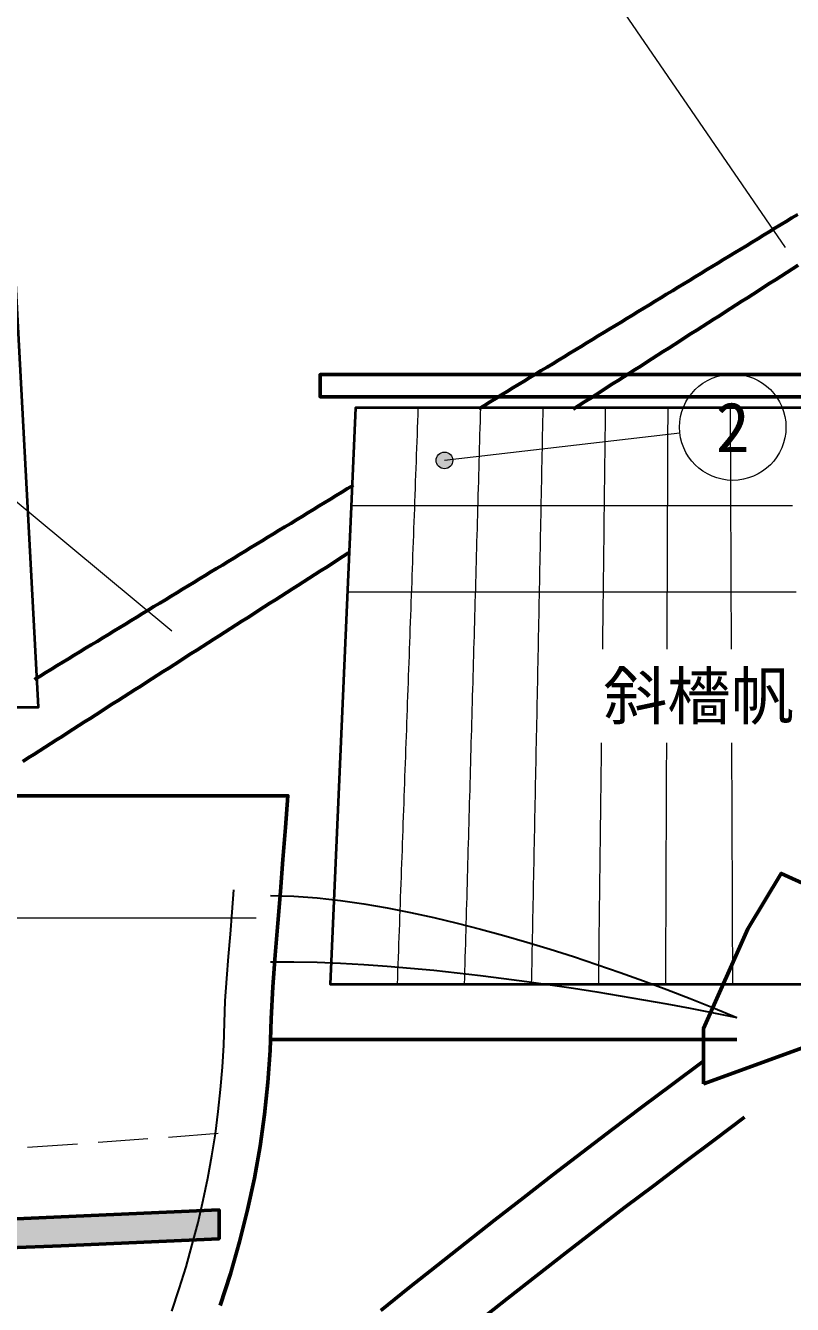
# Model space of a CAD drawing. Header units: millimetres. Extents: x -14250 to 74850, y -15000 to 48000.
# Drawn here: x 36985 to 43901, y 6910 to 18450 of the extents above; entities that cross this region are included whole.
import ezdxf
from ezdxf.enums import TextEntityAlignment as Align

# ---------------------------------------------------------------- set-up
doc = ezdxf.new("R2010")
doc.units = ezdxf.units.MM
doc.header["$LTSCALE"] = 150
doc.linetypes.add('HID', pattern=[4.5, 3, -1.5])
for name, color, linetype, lineweight in [('かくれ線', 8, 'HID', 18), ('ハッチング', 8, 'Continuous', 13), ('外形', 7, 'Continuous', 50), ('帆', 30, 'Continuous', 35), ('帆布', 30, 'Continuous', 13), ('引出線', 7, 'Continuous', 18), ('文字', 7, 'Continuous', 25), ('索具', 94, 'Continuous', 13), ('細部', 7, 'Continuous', 25)]:
    doc.layers.add(name, color=color, linetype=linetype, lineweight=lineweight)
doc.styles.add('JP', font='msgothic.ttc')

msp = doc.modelspace()

# ---------------------------------------------------------------- hatches: boundary and pattern name
at = {"layer": 'ハッチング'}
h = msp.add_hatch(color=8, dxfattribs=at)
h.dxf.hatch_style = 1
h.paths.add_polyline_path([(783.3, 7530.6), (1257.6, 7519.3), (1732, 7508.2), (2206.3, 7497.5), (2680.7, 7487.1), (3155, 7476.9), (3629.4, 7467.1), (4103.7, 7457.5), (4578, 7448.3), (5052.4, 7439.3), (5526.7, 7430.7), (6001.1, 7422.3), (6475.4, 7414.3), (6949.8, 7406.5), (7424.1, 7399.1), (7898.5, 7391.9), (8372.8, 7385.1), (8847.1, 7378.5), (9321.5, 7372.3), (9795.8, 7366.3), (10270.2, 7360.7), (10744.5, 7355.3), (11218.9, 7350.3), (11693.2, 7345.5), (12167.5, 7341), (12641.9, 7336.9), (13116.2, 7333), (13590.6, 7329.5), (14064.9, 7326.2), (14539.3, 7323.2), (15013.6, 7320.6), (15487.9, 7318.2), (15962.3, 7316.1), (16436.6, 7314.4), (16911, 7312.9), (17385.3, 7311.7), (17859.7, 7310.9), (18334, 7310.3), (18808.3, 7310), (19282.7, 7310.1), (19757, 7310.7), (20231.4, 7311.8), (20705.7, 7313.4), (21180.1, 7315.5), (21654.4, 7318.2), (22128.8, 7321.4), (22603.1, 7325.1), (23077.4, 7329.3), (23551.8, 7334.1), (24026.1, 7339.4), (24500.5, 7345.2), (24974.8, 7351.5), (25449.2, 7358.4), (25923.5, 7365.8), (26397.8, 7373.7), (26872.2, 7382.1), (27346.5, 7391.1), (27820.9, 7400.5), (28295.2, 7410.5), (28769.6, 7421), (29243.9, 7432.1), (29718.2, 7443.7), (30192.6, 7455.7), (30666.9, 7468.4), (31141.3, 7481.5), (31615.6, 7495.2), (32090, 7509.4), (32564.3, 7524.1), (33038.7, 7539.3), (33513, 7555.1), (33987.3, 7571.3), (34461.7, 7588.1), (34936, 7605.5), (35410.4, 7623.3), (35884.7, 7641.7), (36359.1, 7660.6), (36833.4, 7680), (37307.7, 7700), (37782.1, 7720.4), (38256.4, 7741.4), (38730.8, 7762.9), (38730.8, 7502.9), (38256.4, 7481.4), (37782.1, 7460.4), (37307.7, 7440), (36833.4, 7420), (36359.1, 7400.6), (35884.7, 7381.7), (35410.4, 7363.3), (34936, 7345.5), (34461.7, 7328.1), (33987.3, 7311.3), (33513, 7295.1), (33038.7, 7279.3), (32564.3, 7264.1), (32090, 7249.4), (31615.6, 7235.2), (31141.3, 7221.5), (30666.9, 7208.4), (30192.6, 7195.7), (29718.2, 7183.7), (29243.9, 7172.1), (28769.6, 7161), (28295.2, 7150.5), (27820.9, 7140.5), (27346.5, 7131.1), (26872.2, 7122.1), (26397.8, 7113.7), (25923.5, 7105.8), (25449.2, 7098.4), (24974.8, 7091.5), (24500.5, 7085.2), (24026.1, 7079.4), (23551.8, 7074.1), (23077.4, 7069.3), (22603.1, 7065.1), (22128.8, 7061.4), (21654.4, 7058.2), (21180.1, 7055.5), (20705.7, 7053.4), (20231.4, 7051.8), (19757, 7050.7), (19282.7, 7050.1), (18808.3, 7050), (18334, 7050.3), (17859.7, 7050.9), (17385.3, 7051.7), (16911, 7052.9), (16436.6, 7054.4), (15962.3, 7056.1), (15487.9, 7058.2), (15013.6, 7060.6), (14539.3, 7063.2), (14064.9, 7066.2), (13590.6, 7069.5), (13116.2, 7073), (12641.9, 7076.9), (12167.5, 7081), (11693.2, 7085.5), (11218.9, 7090.3), (10744.5, 7095.3), (10270.2, 7100.7), (9795.8, 7106.3), (9321.5, 7112.3), (8847.1, 7118.5), (8372.8, 7125.1), (7898.5, 7131.9), (7424.1, 7139.1), (6949.8, 7146.5), (6475.4, 7154.3), (6001.1, 7162.3), (5526.7, 7170.7), (5052.4, 7179.3), (4578, 7188.3), (4103.7, 7197.5), (3629.4, 7207.1), (3155, 7216.9), (2680.7, 7227.1), (2206.3, 7237.5), (1732, 7248.2), (1257.6, 7259.3), (783.3, 7270.6)])
at = {"layer": '引出線'}
h = msp.add_hatch(color=7, dxfattribs=at)
h.dxf.hatch_style = 1
h.paths.add_polyline_path([(40838.2, 14526.1), (40828.1, 14563.6), (40800.7, 14591.1), (40763.2, 14601.1), (40725.7, 14591.1), (40698.2, 14563.6), (40688.2, 14526.1), (40698.2, 14488.6), (40725.7, 14461.2), (40763.2, 14451.1), (40800.7, 14461.2), (40828.1, 14488.6)])

# ---------------------------------------------------------------- linework, layer by layer
at = {"layer": 'かくれ線'}
for points in [[(36898, 10400), (37042.4, 10400), (37186.8, 10400), (37331.2, 10400), (37475.6, 10400), (37620, 10400), (37764.4, 10400), (37908.8, 10400), (38053.2, 10400), (38197.6, 10400), (38342, 10400), (38486.4, 10400), (38630.8, 10400), (38775.2, 10400), (38919.6, 10400), (39064, 10400)], [(26841.1, 7819.2), (27476.3, 7839.3), (28111.4, 7861), (28746.6, 7884.2), (29381.8, 7909), (30017, 7935.3), (30652.1, 7963.3), (31287.3, 7992.8), (31922.5, 8023.8), (32557.6, 8056.4), (33192.8, 8090.6), (33828, 8126.3), (34463.2, 8163.6), (35098.3, 8202.5), (35733.5, 8243), (36368.7, 8285), (37003.9, 8328.5), (37639, 8373.7), (38274.2, 8420.4), (38909.4, 8468.6)]]:
    msp.add_lwpolyline(points, dxfattribs=at)
at = {"layer": '外形'}
for points in [[(41071.7, 14991.7), (41123.1, 15023.1), (41174.5, 15054.4), (41225.8, 15085.7), (41277.2, 15117), (41328.6, 15148.3), (41380, 15179.7), (41431.3, 15211), (41482.7, 15242.3), (41534.1, 15273.6), (41585.5, 15304.9), (41636.8, 15336.3), (41688.2, 15367.6), (41739.6, 15398.9), (41791, 15430.2), (41842.3, 15461.5), (41893.7, 15492.9), (41945.1, 15524.2), (41996.5, 15555.5), (42047.8, 15586.8), (42099.2, 15618.2), (42150.6, 15649.5), (42202, 15680.8), (42253.4, 15712.1), (42304.7, 15743.4), (42356.1, 15774.8), (42407.5, 15806.1), (42458.9, 15837.4), (42510.2, 15868.7), (42561.6, 15900), (42613, 15931.4), (42664.4, 15962.7), (42715.7, 15994), (42767.1, 16025.3), (42818.5, 16056.6), (42869.9, 16088), (42921.2, 16119.3), (42972.6, 16150.6), (43024, 16181.9), (43075.4, 16213.2), (43126.7, 16244.6), (43178.1, 16275.9), (43229.5, 16307.2), (43280.9, 16338.5), (43332.2, 16369.8), (43383.6, 16401.2), (43435, 16432.5), (43486.4, 16463.8), (43537.7, 16495.1), (43589.1, 16526.4), (43640.5, 16557.8), (43691.9, 16589.1), (43743.2, 16620.4), (43794.6, 16651.7), (43846, 16683), (43897.4, 16714.4), (43948.7, 16745.7)], [(43951.9, 16286.5), (43901.2, 16254), (43850.5, 16221.6), (43799.9, 16189.1), (43749.2, 16156.7), (43698.5, 16124.3), (43647.9, 16091.8), (43597.2, 16059.4), (43546.5, 16026.9), (43495.8, 15994.5), (43445.2, 15962), (43394.5, 15929.6), (43343.8, 15897.1), (43293.2, 15864.7), (43242.5, 15832.2), (43191.8, 15799.8), (43141.1, 15767.3), (43090.5, 15734.9), (43039.8, 15702.5), (42989.1, 15670), (42938.4, 15637.6), (42887.8, 15605.1), (42837.1, 15572.7), (42786.4, 15540.2), (42735.8, 15507.8), (42685.1, 15475.3), (42634.4, 15442.9), (42583.7, 15410.4), (42533.1, 15378), (42482.4, 15345.5), (42431.7, 15313.1), (42381.1, 15280.7), (42330.4, 15248.2), (42279.7, 15215.8), (42229, 15183.3), (42178.4, 15150.9), (42127.7, 15118.4), (42077, 15086), (42026.4, 15053.5), (41975.7, 15021.1), (41925, 14988.6)], [(37064.4, 12548.8), (37115.8, 12580.1), (37167.2, 12611.4), (37218.6, 12642.7), (37269.9, 12674.1), (37321.3, 12705.4), (37372.7, 12736.7), (37424.1, 12768), (37475.4, 12799.3), (37526.8, 12830.7), (37578.2, 12862), (37629.6, 12893.3), (37680.9, 12924.6), (37732.3, 12955.9), (37783.7, 12987.3), (37835.1, 13018.6), (37886.4, 13049.9), (37937.8, 13081.2), (37989.2, 13112.5), (38040.6, 13143.9), (38091.9, 13175.2), (38143.3, 13206.5), (38194.7, 13237.8), (38246.1, 13269.1), (38297.4, 13300.5), (38348.8, 13331.8), (38400.2, 13363.1), (38451.6, 13394.4), (38502.9, 13425.7), (38554.3, 13457.1), (38605.7, 13488.4), (38657.1, 13519.7), (38708.4, 13551), (38759.8, 13582.3), (38811.2, 13613.7), (38862.6, 13645), (38913.9, 13676.3), (38965.3, 13707.6), (39016.7, 13738.9), (39068.1, 13770.3), (39119.4, 13801.6), (39170.8, 13832.9), (39222.2, 13864.2), (39273.6, 13895.5), (39324.9, 13926.9), (39376.3, 13958.2), (39427.7, 13989.5), (39479.1, 14020.8), (39530.5, 14052.1), (39581.8, 14083.5), (39633.2, 14114.8), (39684.6, 14146.1), (39736, 14177.4), (39787.3, 14208.7), (39838.7, 14240.1), (39890.1, 14271.4), (39941.5, 14302.7)], [(39898.1, 13690.8), (39847.5, 13658.4), (39796.8, 13625.9), (39746.1, 13593.5), (39695.5, 13561), (39644.8, 13528.6), (39594.1, 13496.1), (39543.4, 13463.7), (39492.8, 13431.2), (39442.1, 13398.8), (39391.4, 13366.3), (39340.8, 13333.9), (39290.1, 13301.4), (39239.4, 13269), (39188.7, 13236.6), (39138.1, 13204.1), (39087.4, 13171.7), (39036.7, 13139.2), (38986, 13106.8), (38935.4, 13074.3), (38884.7, 13041.9), (38834, 13009.4), (38783.4, 12977), (38732.7, 12944.5), (38682, 12912.1), (38631.3, 12879.6), (38580.7, 12847.2), (38530, 12814.8), (38479.3, 12782.3), (38428.7, 12749.9), (38378, 12717.4), (38327.3, 12685), (38276.6, 12652.5), (38226, 12620.1), (38175.3, 12587.6), (38124.6, 12555.2), (38074, 12522.7), (38023.3, 12490.3), (37972.6, 12457.8), (37921.9, 12425.4), (37871.3, 12393), (37820.6, 12360.5), (37769.9, 12328.1), (37719.3, 12295.6), (37668.6, 12263.2), (37617.9, 12230.7), (37567.2, 12198.3), (37516.6, 12165.8), (37465.9, 12133.4), (37415.2, 12100.9), (37364.5, 12068.5), (37313.9, 12036), (37263.2, 12003.6), (37212.5, 11971.2), (37161.9, 11938.7), (37111.2, 11906.3), (37060.5, 11873.8), (37009.8, 11841.4), (36959.2, 11808.9)], [(38741.2, 6900), (38833.7, 7187.5), (38915.8, 7475), (38987.5, 7762.5), (39048.8, 8050), (39099.7, 8337.5), (39140.2, 8625), (39170.3, 8912.5), (39189.9, 9200), (39199.2, 9487.5), (39214, 9775), (39237, 10062.5), (39260, 10350), (39283, 10637.5), (39306, 10925), (39329, 11212.5), (39352, 11500), (39104.2, 11500), (38856.3, 11500), (38608.5, 11500), (38360.7, 11500), (38112.8, 11500), (37865, 11500), (37617.1, 11500), (37369.3, 11500), (37121.5, 11500), (36873.6, 11500)], [(39194.3, 9300), (43400, 9300)], [(40189.9, 6854.2), (40442.2, 7058.3), (40697.3, 7262.5), (40955.1, 7466.7), (41215.2, 7670.8), (41477.6, 7875), (41742, 8079.2), (42008.4, 8283.3), (42276.4, 8487.5), (42546.2, 8691.7), (42817.4, 8895.8), (43089.9, 9100)], [(38908, 4925), (39131.6, 5129.2), (39360.5, 5333.3), (39594.4, 5537.5), (39832.6, 5741.7), (40074.8, 5945.8), (40320.7, 6150), (40569.9, 6354.2), (40822.2, 6558.3), (41077.3, 6762.5), (41335.1, 6966.7), (41595.2, 7170.8), (41857.6, 7375), (42122, 7579.2), (42388.4, 7783.3), (42656.4, 7987.5), (42926.2, 8191.7), (43197.4, 8395.8), (43469.9, 8600)], [(36833.4, 7680), (37307.7, 7700), (37782.1, 7720.4), (38256.4, 7741.4), (38730.8, 7762.9), (38730.8, 7502.9), (38256.4, 7481.4), (37782.1, 7460.4), (37307.7, 7440), (36833.4, 7420)]]:
    msp.add_lwpolyline(points, dxfattribs=at)
for points in [[(46065.7, 15100), (39641.6, 15100), (39641.6, 15300), (46065.7, 15300)], [(43100, 8900), (44200, 9300), (44550, 9950), (44350, 10550), (43800, 10800), (43500, 10300), (43100, 9400)]]:
    msp.add_lwpolyline(points, close=True, dxfattribs=at)
at = {"layer": '帆'}
for points in [[(36814.6, 17700), (27522.6, 17700), (27235.9, 12300), (37101.4, 12300)], [(46155.7, 15000), (39961.1, 15000), (39731.7, 9800), (46385.2, 9800)]]:
    msp.add_lwpolyline(points, close=True, dxfattribs=at)
at = {"layer": '帆布'}
for points in [[(40524.2, 15000), (40522.1, 14939.5), (40519.9, 14879.1), (40517.7, 14818.6), (40515.5, 14758.1), (40513.3, 14697.7), (40511.1, 14637.2), (40509, 14576.7), (40506.8, 14516.3), (40504.6, 14455.8), (40502.4, 14395.3), (40500.2, 14334.9), (40498.1, 14274.4), (40495.9, 14214), (40493.7, 14153.5), (40491.5, 14093), (40489.3, 14032.6), (40487.1, 13972.1), (40485, 13911.6), (40482.8, 13851.2), (40480.6, 13790.7), (40478.4, 13730.2), (40476.2, 13669.8), (40474, 13609.3), (40471.9, 13548.8), (40469.7, 13488.4), (40467.5, 13427.9), (40465.3, 13367.4), (40463.1, 13307), (40460.9, 13246.5), (40458.8, 13186), (40456.6, 13125.6), (40454.4, 13065.1), (40452.2, 13004.7), (40450, 12944.2), (40447.8, 12883.7), (40445.7, 12823.3), (40443.5, 12762.8), (40441.3, 12702.3), (40439.1, 12641.9), (40436.9, 12581.4), (40434.8, 12520.9), (40432.6, 12460.5), (40430.4, 12400), (40428.2, 12339.5), (40426, 12279.1), (40423.8, 12218.6), (40421.7, 12158.1), (40419.5, 12097.7), (40417.3, 12037.2), (40415.1, 11976.7), (40412.9, 11916.3), (40410.7, 11855.8), (40408.6, 11795.3), (40406.4, 11734.9), (40404.2, 11674.4), (40402, 11614), (40399.8, 11553.5), (40397.6, 11493), (40395.5, 11432.6), (40393.3, 11372.1), (40391.1, 11311.6), (40388.9, 11251.2), (40386.7, 11190.7), (40384.5, 11130.2), (40382.4, 11069.8), (40380.2, 11009.3), (40378, 10948.8), (40375.8, 10888.4), (40373.6, 10827.9), (40371.5, 10767.4), (40369.3, 10707), (40367.1, 10646.5), (40364.9, 10586), (40362.7, 10525.6), (40360.5, 10465.1), (40358.4, 10404.7), (40356.2, 10344.2), (40354, 10283.7), (40351.8, 10223.3), (40349.6, 10162.8), (40347.4, 10102.3), (40345.3, 10041.9), (40343.1, 9981.4), (40340.9, 9920.9), (40338.7, 9860.5), (40336.5, 9800)], [(41087.4, 15000), (41085.7, 14939.5), (41084, 14879.1), (41082.3, 14818.6), (41080.6, 14758.1), (41078.9, 14697.7), (41077.2, 14637.2), (41075.5, 14576.7), (41073.8, 14516.3), (41072.1, 14455.8), (41070.4, 14395.3), (41068.7, 14334.9), (41067, 14274.4), (41065.3, 14214), (41063.6, 14153.5), (41061.9, 14093), (41060.2, 14032.6), (41058.5, 13972.1), (41056.8, 13911.6), (41055.1, 13851.2), (41053.4, 13790.7), (41051.7, 13730.2), (41050, 13669.8), (41048.3, 13609.3), (41046.6, 13548.8), (41045, 13488.4), (41043.3, 13427.9), (41041.6, 13367.4), (41039.9, 13307), (41038.2, 13246.5), (41036.5, 13186), (41034.8, 13125.6), (41033.1, 13065.1), (41031.4, 13004.7), (41029.7, 12944.2), (41028, 12883.7), (41026.3, 12823.3), (41024.6, 12762.8), (41022.9, 12702.3), (41021.2, 12641.9), (41019.5, 12581.4), (41017.8, 12520.9), (41016.1, 12460.5), (41014.4, 12400), (41012.7, 12339.5), (41011, 12279.1), (41009.3, 12218.6), (41007.6, 12158.1), (41005.9, 12097.7), (41004.2, 12037.2), (41002.5, 11976.7), (41000.8, 11916.3), (40999.1, 11855.8), (40997.4, 11795.3), (40995.7, 11734.9), (40994, 11674.4), (40992.3, 11614), (40990.6, 11553.5), (40988.9, 11493), (40987.2, 11432.6), (40985.5, 11372.1), (40983.8, 11311.6), (40982.1, 11251.2), (40980.4, 11190.7), (40978.7, 11130.2), (40977, 11069.8), (40975.3, 11009.3), (40973.6, 10948.8), (40972, 10888.4), (40970.3, 10827.9), (40968.6, 10767.4), (40966.9, 10707), (40965.2, 10646.5), (40963.5, 10586), (40961.8, 10525.6), (40960.1, 10465.1), (40958.4, 10404.7), (40956.7, 10344.2), (40955, 10283.7), (40953.3, 10223.3), (40951.6, 10162.8), (40949.9, 10102.3), (40948.2, 10041.9), (40946.5, 9981.4), (40944.8, 9920.9), (40943.1, 9860.5), (40941.4, 9800)], [(41650.5, 15000), (41649.3, 14939.5), (41648.1, 14879.1), (41646.9, 14818.6), (41645.7, 14758.1), (41644.5, 14697.7), (41643.3, 14637.2), (41642.1, 14576.7), (41640.8, 14516.3), (41639.6, 14455.8), (41638.4, 14395.3), (41637.2, 14334.9), (41636, 14274.4), (41634.8, 14214), (41633.6, 14153.5), (41632.4, 14093), (41631.1, 14032.6), (41629.9, 13972.1), (41628.7, 13911.6), (41627.5, 13851.2), (41626.3, 13790.7), (41625.1, 13730.2), (41623.9, 13669.8), (41622.7, 13609.3), (41621.4, 13548.8), (41620.2, 13488.4), (41619, 13427.9), (41617.8, 13367.4), (41616.6, 13307), (41615.4, 13246.5), (41614.2, 13186), (41612.9, 13125.6), (41611.7, 13065.1), (41610.5, 13004.7), (41609.3, 12944.2), (41608.1, 12883.7), (41606.9, 12823.3), (41605.7, 12762.8), (41604.5, 12702.3), (41603.2, 12641.9), (41602, 12581.4), (41600.8, 12520.9), (41599.6, 12460.5), (41598.4, 12400), (41597.2, 12339.5), (41596, 12279.1), (41594.8, 12218.6), (41593.5, 12158.1), (41592.3, 12097.7), (41591.1, 12037.2), (41589.9, 11976.7), (41588.7, 11916.3), (41587.5, 11855.8), (41586.3, 11795.3), (41585.1, 11734.9), (41583.8, 11674.4), (41582.6, 11614), (41581.4, 11553.5), (41580.2, 11493), (41579, 11432.6), (41577.8, 11372.1), (41576.6, 11311.6), (41575.4, 11251.2), (41574.1, 11190.7), (41572.9, 11130.2), (41571.7, 11069.8), (41570.5, 11009.3), (41569.3, 10948.8), (41568.1, 10888.4), (41566.9, 10827.9), (41565.7, 10767.4), (41564.4, 10707), (41563.2, 10646.5), (41562, 10586), (41560.8, 10525.6), (41559.6, 10465.1), (41558.4, 10404.7), (41557.2, 10344.2), (41556, 10283.7), (41554.7, 10223.3), (41553.5, 10162.8), (41552.3, 10102.3), (41551.1, 10041.9), (41549.9, 9981.4), (41548.7, 9920.9), (41547.5, 9860.5), (41546.3, 9800)], [(42213.7, 15000), (42213, 14939.5), (42212.2, 14879.1), (42211.5, 14818.6), (42210.8, 14758.1), (42210.1, 14697.7), (42209.3, 14637.2), (42208.6, 14576.7), (42207.9, 14516.3), (42207.1, 14455.8), (42206.4, 14395.3), (42205.7, 14334.9), (42205, 14274.4), (42204.2, 14214), (42203.5, 14153.5), (42202.8, 14093), (42202, 14032.6), (42201.3, 13972.1), (42200.6, 13911.6), (42199.9, 13851.2), (42199.1, 13790.7), (42198.4, 13730.2), (42197.7, 13669.8), (42197, 13609.3), (42196.2, 13548.8), (42195.5, 13488.4), (42194.8, 13427.9), (42194, 13367.4), (42193.3, 13307), (42192.6, 13246.5), (42191.9, 13186), (42191.1, 13125.6), (42190.4, 13065.1), (42189.7, 13004.7), (42189, 12944.2), (42188.2, 12883.7), (42187.5, 12823.3)], [(42776.8, 15000), (42776.6, 14939.5), (42776.4, 14879.1), (42776.1, 14818.6), (42775.9, 14758.1), (42775.6, 14697.7), (42775.4, 14637.2), (42775.1, 14576.7), (42774.9, 14516.3), (42774.7, 14455.8), (42774.4, 14395.3), (42774.2, 14334.9), (42773.9, 14274.4), (42773.7, 14214), (42773.4, 14153.5), (42773.2, 14093), (42773, 14032.6), (42772.7, 13972.1), (42772.5, 13911.6), (42772.2, 13851.2), (42772, 13790.7), (42771.7, 13730.2), (42771.5, 13669.8), (42771.3, 13609.3), (42771, 13548.8), (42770.8, 13488.4), (42770.5, 13427.9), (42770.3, 13367.4), (42770, 13307), (42769.8, 13246.5), (42769.6, 13186), (42769.3, 13125.6), (42769.1, 13065.1), (42768.8, 13004.7), (42768.6, 12944.2), (42768.3, 12883.7), (42768.1, 12823.3)], [(43340, 15000), (43340.2, 14939.5), (43340.5, 14879.1), (43340.7, 14818.6), (43341, 14758.1), (43341.2, 14697.7), (43341.4, 14637.2), (43341.7, 14576.7), (43341.9, 14516.3), (43342.2, 14455.8), (43342.4, 14395.3), (43342.7, 14334.9), (43342.9, 14274.4), (43343.1, 14214), (43343.4, 14153.5), (43343.6, 14093), (43343.9, 14032.6), (43344.1, 13972.1), (43344.3, 13911.6), (43344.6, 13851.2), (43344.8, 13790.7), (43345.1, 13730.2), (43345.3, 13669.8), (43345.6, 13609.3), (43345.8, 13548.8), (43346, 13488.4), (43346.3, 13427.9), (43346.5, 13367.4), (43346.8, 13307), (43347, 13246.5), (43347.3, 13186), (43347.5, 13125.6), (43347.7, 13065.1), (43348, 13004.7), (43348.2, 12944.2), (43348.5, 12883.7), (43348.7, 12823.3)], [(43902.8, 14116), (43842.5, 14116), (43782.2, 14116), (43721.9, 14116), (43661.5, 14116), (43601.2, 14116), (43540.9, 14116), (43480.6, 14116), (43420.3, 14116), (43360, 14116), (43299.7, 14116), (43239.4, 14116), (43179, 14116), (43118.7, 14116), (43058.4, 14116), (42998.1, 14116), (42937.8, 14116), (42877.5, 14116), (42817.2, 14116), (42756.8, 14116), (42696.5, 14116), (42636.2, 14116), (42575.9, 14116), (42515.6, 14116), (42455.3, 14116), (42395, 14116), (42334.6, 14116), (42274.3, 14116), (42214, 14116), (42153.7, 14116), (42093.4, 14116), (42033.1, 14116), (41972.8, 14116), (41912.4, 14116), (41852.1, 14116), (41791.8, 14116), (41731.5, 14116), (41671.2, 14116), (41610.9, 14116), (41550.6, 14116), (41490.3, 14116), (41429.9, 14116), (41369.6, 14116), (41309.3, 14116), (41249, 14116), (41188.7, 14116), (41128.4, 14116), (41068.1, 14116), (41007.7, 14116), (40947.4, 14116), (40887.1, 14116), (40826.8, 14116), (40766.5, 14116), (40706.2, 14116), (40645.9, 14116), (40585.5, 14116), (40525.2, 14116), (40464.9, 14116), (40404.6, 14116), (40344.3, 14116), (40284, 14116), (40223.7, 14116), (40163.3, 14116), (40103, 14116), (40042.7, 14116), (39982.4, 14116), (39922.1, 14116)], [(43934.1, 13336), (43873.7, 13336), (43813.3, 13336), (43753, 13336), (43692.6, 13336), (43632.2, 13336), (43571.8, 13336), (43511.4, 13336), (43451, 13336), (43390.6, 13336), (43330.2, 13336), (43269.8, 13336), (43209.4, 13336), (43149, 13336), (43088.6, 13336), (43028.2, 13336), (42967.8, 13336), (42907.4, 13336), (42847, 13336), (42786.6, 13336), (42726.2, 13336), (42665.8, 13336), (42605.4, 13336), (42545.1, 13336), (42484.7, 13336), (42424.3, 13336), (42363.9, 13336), (42303.5, 13336), (42243.1, 13336), (42182.7, 13336), (42122.3, 13336), (42061.9, 13336), (42001.5, 13336), (41941.1, 13336), (41880.7, 13336), (41820.3, 13336), (41759.9, 13336), (41699.5, 13336), (41639.1, 13336), (41578.7, 13336), (41518.3, 13336), (41457.9, 13336), (41397.6, 13336), (41337.2, 13336), (41276.8, 13336), (41216.4, 13336), (41156, 13336), (41095.6, 13336), (41035.2, 13336), (40974.8, 13336), (40914.4, 13336), (40854, 13336), (40793.6, 13336), (40733.2, 13336), (40672.8, 13336), (40612.4, 13336), (40552, 13336), (40491.6, 13336), (40431.2, 13336), (40370.8, 13336), (40310.4, 13336), (40250, 13336), (40189.7, 13336), (40129.3, 13336), (40068.9, 13336), (40008.5, 13336), (39948.1, 13336), (39887.7, 13336)], [(42177.3, 11976.7), (42176.6, 11916.3), (42175.9, 11855.8), (42175.1, 11795.3), (42174.4, 11734.9), (42173.7, 11674.4), (42172.9, 11614), (42172.2, 11553.5), (42171.5, 11493), (42170.8, 11432.6), (42170, 11372.1), (42169.3, 11311.6), (42168.6, 11251.2), (42167.9, 11190.7), (42167.1, 11130.2), (42166.4, 11069.8), (42165.7, 11009.3), (42164.9, 10948.8), (42164.2, 10888.4), (42163.5, 10827.9), (42162.8, 10767.4), (42162, 10707), (42161.3, 10646.5), (42160.6, 10586), (42159.8, 10525.6), (42159.1, 10465.1), (42158.4, 10404.7), (42157.7, 10344.2), (42156.9, 10283.7), (42156.2, 10223.3), (42155.5, 10162.8), (42154.8, 10102.3), (42154, 10041.9), (42153.3, 9981.4), (42152.6, 9920.9), (42151.8, 9860.5), (42151.1, 9800)], [(42764.7, 11976.7), (42764.5, 11916.3), (42764.2, 11855.8), (42764, 11795.3), (42763.7, 11734.9), (42763.5, 11674.4), (42763.3, 11614), (42763, 11553.5), (42762.8, 11493), (42762.5, 11432.6), (42762.3, 11372.1), (42762, 11311.6), (42761.8, 11251.2), (42761.6, 11190.7), (42761.3, 11130.2), (42761.1, 11069.8), (42760.8, 11009.3), (42760.6, 10948.8), (42760.3, 10888.4), (42760.1, 10827.9), (42759.9, 10767.4), (42759.6, 10707), (42759.4, 10646.5), (42759.1, 10586), (42758.9, 10525.6), (42758.6, 10465.1), (42758.4, 10404.7), (42758.2, 10344.2), (42757.9, 10283.7), (42757.7, 10223.3), (42757.4, 10162.8), (42757.2, 10102.3), (42756.9, 10041.9), (42756.7, 9981.4), (42756.5, 9920.9), (42756.2, 9860.5), (42756, 9800)], [(43352.1, 11976.7), (43352.4, 11916.3), (43352.6, 11855.8), (43352.8, 11795.3), (43353.1, 11734.9), (43353.3, 11674.4), (43353.6, 11614), (43353.8, 11553.5), (43354.1, 11493), (43354.3, 11432.6), (43354.5, 11372.1), (43354.8, 11311.6), (43355, 11251.2), (43355.3, 11190.7), (43355.5, 11130.2), (43355.7, 11069.8), (43356, 11009.3), (43356.2, 10948.8), (43356.5, 10888.4), (43356.7, 10827.9), (43357, 10767.4), (43357.2, 10707), (43357.4, 10646.5), (43357.7, 10586), (43357.9, 10525.6), (43358.2, 10465.1), (43358.4, 10404.7), (43358.7, 10344.2), (43358.9, 10283.7), (43359.1, 10223.3), (43359.4, 10162.8), (43359.6, 10102.3), (43359.9, 10041.9), (43360.1, 9981.4), (43360.4, 9920.9), (43360.6, 9860.5), (43360.8, 9800)]]:
    msp.add_lwpolyline(points, dxfattribs=at)
at = {"layer": '引出線'}
msp.add_line((42886.3, 14771.1), (40763.2, 14526.1), dxfattribs=at)
for centre, radius in [((43363.2, 14826.1), 480), ((40763.2, 14526.1), 75)]:
    msp.add_circle(centre, radius, dxfattribs=at)
at = {"layer": '索具'}
for points in [[(31800, 34000), (43837.4, 16447.1)], [(31800, 18400), (38303.8, 12989.3)]]:
    msp.add_lwpolyline(points, dxfattribs=at)
at = {"layer": '細部'}
for points in [[(38304.1, 6850), (38370.8, 7050), (38432.4, 7250), (38489.1, 7450), (38540.7, 7650), (38587.3, 7850), (38628.8, 8050), (38665.3, 8250), (38696.8, 8450), (38723.2, 8650), (38744.6, 8850), (38761, 9050), (38772.3, 9250), (38778.6, 9450), (38784, 9650), (38800, 9850), (38816, 10050), (38832, 10250), (38848, 10450), (38864, 10650)], [(39194.3, 10600), (39404.6, 10595.5), (39614.9, 10578.9), (39825.2, 10554.5), (40035.5, 10523.7), (40245.8, 10487.5), (40456, 10446.4), (40666.3, 10400.8), (40876.6, 10351.1), (41086.9, 10297.6), (41297.2, 10240.4), (41507.5, 10179.7), (41717.7, 10115.8), (41928, 10048.7), (42138.3, 9978.6), (42348.6, 9905.6), (42558.9, 9829.8), (42769.2, 9751.2), (42979.4, 9670), (43189.7, 9586.3), (43400, 9500)], [(39194.3, 10000), (39404.6, 10002.2), (39614.9, 9997.9), (39825.2, 9989.3), (40035.5, 9977.4), (40245.8, 9962.5), (40456, 9945), (40666.3, 9925.1), (40876.6, 9902.9), (41086.9, 9878.7), (41297.2, 9852.5), (41507.5, 9824.5), (41717.7, 9794.7), (41928, 9763.2), (42138.3, 9730), (42348.6, 9695.3), (42558.9, 9659.1), (42769.2, 9621.4), (42979.4, 9582.3), (43189.7, 9541.8), (43400, 9500)]]:
    msp.add_lwpolyline(points, dxfattribs=at)

# ---------------------------------------------------------------- texts
at = {"layer": '文字', "style": 'JP'}
for s, height, p in [('2', 450, (43363.2, 14826.1)), ('斜檣帆', 420, (43058.4, 12400))]:
    msp.add_text(s, height=height, dxfattribs=at).set_placement(p, align=Align.MIDDLE_CENTER)

doc.saveas('drawing.dxf')
